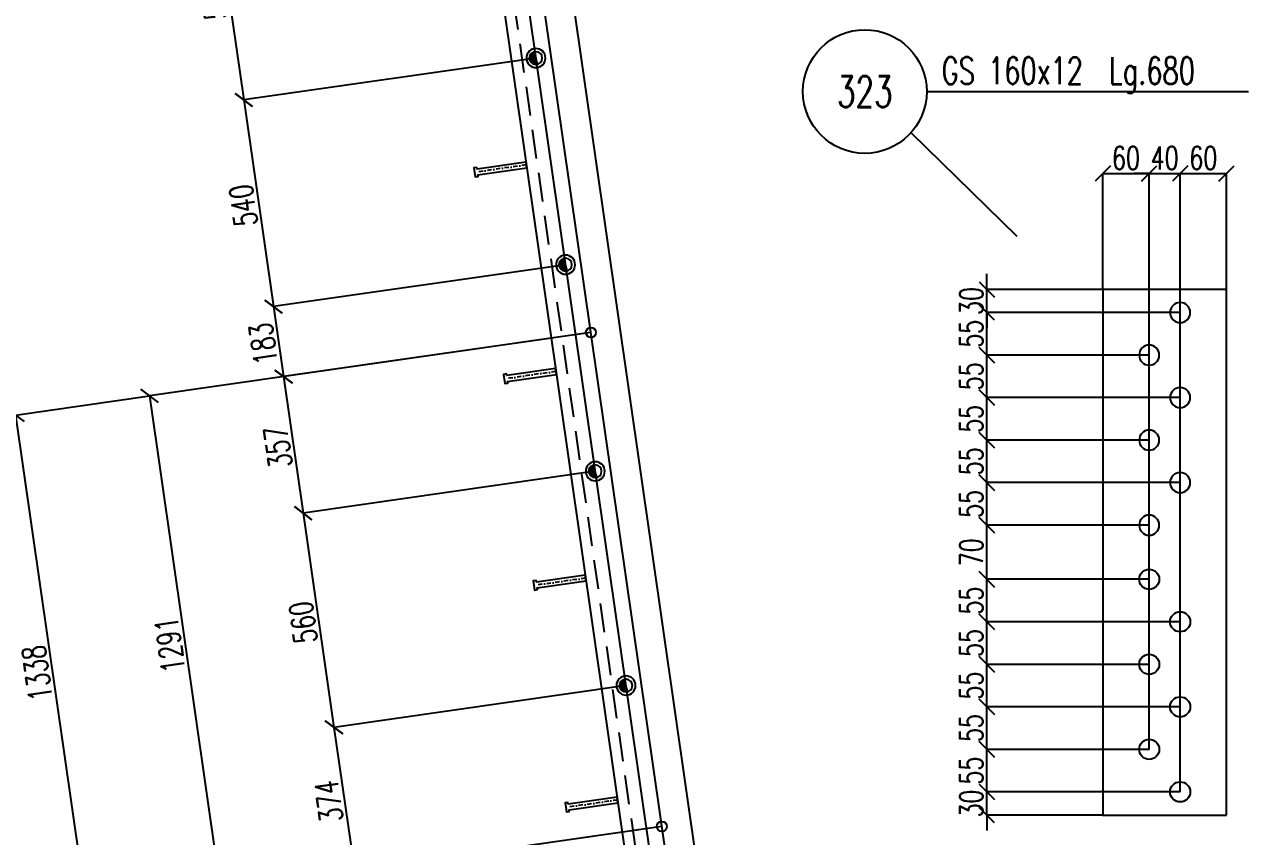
# Model space of a CAD drawing. Extents: x 142141 to 158361, y -119247 to -107767.
# Drawn here: x 151785 to 154950, y -113965 to -111864 of the extents above; entities that cross this region are included whole.
import ezdxf
from ezdxf.enums import TextEntityAlignment as Align

# ---------------------------------------------------------------- set-up
doc = ezdxf.new("R2010")
doc.units = 0
doc.header["$LTSCALE"] = 150
doc.header["$MEASUREMENT"] = 0
doc.linetypes.add('DASHDOT', pattern=[1, 0.5, -0.25, 0, -0.25])
doc.linetypes.add('DASHED', pattern=[0.75, 0.5, -0.25])
doc.layers.get('0').update_dxf_attribs({"linetype": 'CONTINUOUS'})
for name, color, linetype in [('ASSI', 6, 'CONTINUOUS'), ('BOLLINI_1', 7, 'CONTINUOUS'), ('Echelon', 3, 'CONTINUOUS'), ('FORI', 2, 'CONTINUOUS'), ('LINEA_ANG', 2, 'CONTINUOUS'), ('LINEE_PIASTRE', 2, 'CONTINUOUS'), ('LS', 7, 'CONTINUOUS'), ('MZ', 6, 'DASHDOT'), ('PIASTRE', 5, 'CONTINUOUS'), ('QT_MPR', 7, 'CONTINUOUS'), ('QT_MSP', 7, 'CONTINUOUS'), ('TRAT-Y', 7, 'DASHED')]:
    doc.layers.add(name, color=color, linetype=linetype)
doc.styles.add('QUOTE', font='ROMANS8.SHX', dxfattribs={"width": 0.7})
doc.styles.add('RQL', font='ROMANS8.SHX', dxfattribs={"width": 0.7})
doc.styles.add('RS', font='ROMANS8.shx', dxfattribs={"width": 0.7})
doc.styles.get("Standard").update_dxf_attribs({"font": 'ROMANS8.SHX', "width": 0.7})
doc.dimstyles.new('TRATTO', dxfattribs={"dimscale": 0, "dimtxt": 60, "dimasz": 40, "dimexe": 0, "dimexo": 0, "dimgap": 10, "dimtad": 1, "dimrnd": 0.5, "dimdsep": 46, "dimtxsty": 'RS', "dimblk1": 'OBLIQUE', "dimblk2": 'OBLIQUE', "dimsah": 1, "dimcen": 0.09, "dimclrd": 2, "dimclre": 2, "dimclrt": 7, "dimadec": 0, "dimazin": 0, "dimtfac": 1, "dimtix": 1, "dimtmove": 2, "dimatfit": 3, "dimfxl": 1, "dimtolj": 1, "dimtzin": 0, "dimarcsym": 0})

# ---------------------------------------------------------------- blocks, each defined once
blk = doc.blocks.new('16')
blk.add_circle((0, 0), 1)
blk = doc.blocks.new('ASSE98')
blk.add_line((0, 0), (1, 0))
at = {"color": 7, "style": 'QUOTE', "width": 0.5, "flags": 1}
for tag, p in [('TI', (1.38308, 6.82731)), ('DI_S', (1.38308, 6.42178)), ('D_S', (1.38308, 6.02092)), ('E_S', (1.38308, 5.68065)), ('NFORI', (1.36454, 5.29792)), ('ALAR', (1.36349, 4.93246)), ('FAM', (1.3775, 4.54645)), ('ALA', (1.38308, 4.19257)), ('DISP2', (1.38308, 3.84971)), ('DISP1', (1.38308, 3.50686)), ('PINZAF', (1.38308, 3.164)), ('PINZAI', (1.38308, 2.82114)), ('TRP', (1.38308, 2.47829)), ('NP', (1.38308, 2.13543)), ('SV', (1.38308, 1.79257)), ('PESO', (1.38308, 1.44971)), ('QUA', (1.38308, 1.10686)), ('LUN', (1.38308, 0.764)), ('PROF', (1.38308, 0.42114)), ('POS', (1.38308, 0.07829))]:
    blk.add_attdef(tag, p, '', height=0.2, dxfattribs=at)
at = {"color": 7, "flags": 1}
for tag, p in [('LAV1', (3.07431, 6.82847)), ('LAV2', (3.07431, 6.49513)), ('LAV3', (3.07431, 6.1618)), ('LAV4', (3.07431, 5.82847)), ('LAV5', (3.07431, 5.49513)), ('LAV6', (3.07431, 5.1618)), ('LAV7', (3.07431, 4.82847)), ('LAV8', (3.07431, 4.49513)), ('LAV9', (3.07431, 4.1618)), ('LAV10', (3.07431, 3.82847))]:
    blk.add_attdef(tag, p, '', height=0.2, dxfattribs=at)
blk = doc.blocks.new('P20')
at = {"color": 0}
for p, q in [((0, 0.98), (0.02, 1)), ((0, 0.94), (0.06, 1)), ((1, -0.01), (0, 0.99)), ((0, 0.89), (0.1, 0.99)), ((0, 0.85), (0.14, 0.99)), ((0, 0.8), (0.18, 0.98)), ((0, 0.76), (0.22, 0.98)), ((0, 0.71), (0.25, 0.97)), ((0, 0.67), (0.29, 0.96)), ((1, -0.05), (0, 0.95)), ((0, 0.62), (0.32, 0.95)), ((0, 0.58), (0.36, 0.93)), ((0, 0.53), (0.39, 0.92)), ((0, 0.49), (0.42, 0.91)), ((1, -0.09), (0, 0.9)), ((0, 0.44), (0.45, 0.89)), ((0, 0.4), (0.48, 0.88)), ((0.99, -0.13), (0, 0.86)), ((0, 0.35), (0.51, 0.86)), ((0, 0.31), (0.54, 0.84)), ((0, 0.26), (0.56, 0.83)), ((0.99, -0.17), (0, 0.81)), ((0, 0.22), (0.59, 0.81)), ((0, 0.17), (0.61, 0.79)), ((0.98, -0.21), (0, 0.77)), ((0, 0.13), (0.64, 0.77)), ((0, 0.08), (0.66, 0.75)), ((0, 0.04), (0.69, 0.73)), ((0.97, -0.25), (0, 0.72)), ((0, -0.01), (0.71, 0.7)), ((0.96, -0.28), (0, 0.68)), ((0, -0.05), (0.73, 0.68)), ((0, -0.1), (0.75, 0.66)), ((0.95, -0.32), (0, 0.63)), ((0, -0.14), (0.77, 0.63)), ((0, -0.19), (0.79, 0.61)), ((0.94, -0.35), (0, 0.59)), ((0, -0.23), (0.81, 0.58)), ((0, -0.28), (0.83, 0.56)), ((0.92, -0.38), (0, 0.54)), ((0, -0.32), (0.85, 0.53)), ((0.91, -0.41), (0, 0.5)), ((0, -0.36), (0.87, 0.5)), ((0, -0.41), (0.88, 0.47)), ((0.9, -0.44), (0, 0.45)), ((0, -0.45), (0.9, 0.44)), ((0.88, -0.47), (0, 0.41)), ((0, -0.5), (0.91, 0.41)), ((0, -0.54), (0.92, 0.38)), ((0.87, -0.5), (0, 0.36)), ((0, -0.59), (0.94, 0.35)), ((0.85, -0.53), (0, 0.32)), ((0, -0.63), (0.95, 0.31)), ((0, -0.68), (0.96, 0.28)), ((0.83, -0.56), (0, 0.27)), ((0, -0.72), (0.97, 0.25)), ((0.81, -0.58), (0, 0.23)), ((0, -0.77), (0.98, 0.21)), ((0.79, -0.61), (0, 0.18)), ((0, -0.81), (0.99, 0.17)), ((0.77, -0.63), (0, 0.14)), ((0, -0.86), (0.99, 0.13)), ((0.75, -0.66), (0, 0.09)), ((0, -0.9), (1, 0.09)), ((0.73, -0.68), (0, 0.05)), ((0, -0.95), (1, 0.05)), ((0.71, -0.7), (0, 0.01)), ((0, -0.99), (1, 0.01)), ((1, 0.04), (0.04, 1)), ((1, 0.09), (0.09, 1)), ((0.99, 0.14), (0.14, 0.99)), ((0.98, 0.19), (0.19, 0.98)), ((0.97, 0.25), (0.25, 0.97)), ((0.95, 0.31), (0.31, 0.95)), ((0.92, 0.38), (0.38, 0.92)), ((0.88, 0.47), (0.47, 0.88)), ((0.81, 0.59), (0.59, 0.81)), ((0.69, -0.73), (0, -0.04)), ((0.66, -0.75), (0, -0.08)), ((0.64, -0.77), (0, -0.13)), ((0.61, -0.79), (0, -0.17)), ((0.59, -0.81), (0, -0.22)), ((0.56, -0.83), (0, -0.26)), ((0.54, -0.84), (0, -0.31)), ((0.51, -0.86), (0, -0.35)), ((0.48, -0.88), (0, -0.4)), ((0.45, -0.89), (0, -0.44)), ((0.42, -0.91), (0, -0.49)), ((0.39, -0.92), (0, -0.53)), ((0.36, -0.93), (0, -0.58)), ((0.32, -0.95), (0, -0.62)), ((0.29, -0.96), (0, -0.67)), ((0.25, -0.97), (0, -0.71)), ((0.22, -0.98), (0, -0.76)), ((0.18, -0.98), (0, -0.8)), ((0.14, -0.99), (0, -0.85)), ((0.1, -0.99), (0, -0.89)), ((0.04, -1), (1, -0.04)), ((0.09, -1), (1, -0.09)), ((0.14, -0.99), (0.99, -0.14)), ((0.19, -0.98), (0.98, -0.19)), ((0.25, -0.97), (0.97, -0.25)), ((0.31, -0.95), (0.95, -0.31)), ((0.38, -0.92), (0.92, -0.38)), ((0.47, -0.88), (0.88, -0.47)), ((0.59, -0.81), (0.81, -0.59))]:
    blk.add_line(p, q, dxfattribs=at)
for radius in [1.5, 1]:
    blk.add_circle((0, 0), radius)
blk = doc.blocks.new('A$C6E393FD9')
at = {"layer": 'Echelon'}
blk.add_lwpolyline([(2.5, 0), (0, 19.8), (168.6, 41.4), (167.9, 47.2), (177.8, 48.5), (181.8, 17.1), (171.9, 15.8), (171.2, 21.6), (2.5, 0)], close=True, dxfattribs=at)
at = {"layer": 'MZ', "ltscale": 0.2}
blk.add_line((1.3, 9.9), (179.8, 32.8), dxfattribs=at)
blk = doc.blocks.new('_OBLIQUE')
at = {"color": 0, "linetype": 'ByBlock'}
blk.add_line((-0.5, -0.5), (0.5, 0.5), dxfattribs=at)
blk = doc.blocks.new('*D22')
at = {"layer": 'QT_MPR', "color": 2, "lineweight": -2, "transparency": 16777216}
for p, q in [((150274, -113087.9), (151761.8, -112874.4)), ((151761.8, -112874.4), (151951.8, -114198.8)), ((150503.7, -114406.6), (151951.8, -114198.8))]:
    blk.add_line(p, q, dxfattribs=at)
at = {"layer": 'QT_MPR', "color": 2, "lineweight": -2, "transparency": 16777216, "xscale": 40, "yscale": 40, "zscale": 40}
for p, rotation in [((151761.8, -112874.4), 98.16613930235435), ((151951.8, -114198.8), 278.1661393023543)]:
    blk.add_blockref('_OBLIQUE', p, dxfattribs=dict(at, rotation=rotation))
at = {"layer": 'QT_MPR', "color": 7, "transparency": 16777216, "insert": (151817.2, -113542.3), "char_height": 60, "attachment_point": 5, "rotation": 98.1661, "style": 'RS'}
blk.add_mtext('\\A1;1338', dxfattribs=at)
blk = doc.blocks.new('*D69')
at = {"layer": 'QT_MPR', "color": 2, "lineweight": -2, "transparency": 16777216}
for p, q in [((153249.5, -112660.9), (152108.2, -112824.7)), ((152108.2, -112824.7), (152291.6, -114102.5)), ((153432.9, -113938.7), (152291.6, -114102.5))]:
    blk.add_line(p, q, dxfattribs=at)
at = {"layer": 'QT_MPR', "color": 2, "lineweight": -2, "transparency": 16777216, "xscale": 40, "yscale": 40, "zscale": 40}
for p, rotation in [((152108.2, -112824.7), 98.1661393023486), ((152291.6, -114102.5), 278.1661393023486)]:
    blk.add_blockref('_OBLIQUE', p, dxfattribs=dict(at, rotation=rotation))
at = {"layer": 'QT_MPR', "color": 7, "transparency": 16777216, "insert": (152160.3, -113469.3), "char_height": 60, "attachment_point": 5, "rotation": 98.1661, "style": 'RS'}
blk.add_mtext('\\A1;1291', dxfattribs=at)
blk = doc.blocks.new('*D70')
at = {"layer": 'QT_MPR', "color": 2, "lineweight": -2, "transparency": 16777216}
for p, q in [((153432.9, -113938.7), (152291.6, -114102.5)), ((153400, -113991), (152298.3, -114149.1)), ((152291.6, -114102.5), (152298.3, -114149.1))]:
    blk.add_line(p, q, dxfattribs=at)
at = {"layer": 'QT_MPR', "color": 2, "lineweight": -2, "transparency": 16777216, "xscale": 40, "yscale": 40, "zscale": 40}
for p, rotation in [((152291.6, -114102.5), 98.1661393023486), ((152298.3, -114149.1), 278.1661393023486)]:
    blk.add_blockref('_OBLIQUE', p, dxfattribs=dict(at, rotation=rotation))
at = {"layer": 'QT_MPR', "color": 7, "transparency": 16777216, "insert": (152241.2, -114105.4), "char_height": 60, "attachment_point": 5, "rotation": 98.1661, "style": 'RS'}
blk.add_mtext('\\A1;47', dxfattribs=at)
blk = doc.blocks.new('*D86')
at = {"layer": 'QT_MSP', "color": 2, "lineweight": -2, "transparency": 16777216}
for p, q in [((153030.5, -111416.3), (152275.3, -111524.7)), ((152275.3, -111524.7), (152352, -112059.2)), ((153107.2, -111950.9), (152352, -112059.2))]:
    blk.add_line(p, q, dxfattribs=at)
at = {"layer": 'QT_MSP', "color": 2, "lineweight": -2, "transparency": 16777216, "xscale": 40, "yscale": 40, "zscale": 40}
for p, rotation in [((152275.3, -111524.7), 98.1661393023486), ((152352, -112059.2), 278.1661393023486)]:
    blk.add_blockref('_OBLIQUE', p, dxfattribs=dict(at, rotation=rotation))
at = {"layer": 'QT_MSP', "color": 7, "transparency": 16777216, "insert": (152274, -111797.7), "char_height": 60, "attachment_point": 5, "rotation": 98.1661, "style": 'RS'}
blk.add_mtext('\\A1;540', dxfattribs=at)
blk = doc.blocks.new('*D87')
at = {"layer": 'QT_MSP', "color": 2, "lineweight": -2, "transparency": 16777216}
for p, q in [((153107.2, -111950.9), (152352, -112059.2)), ((152352, -112059.2), (152428.7, -112593.8)), ((153183.9, -112485.4), (152428.7, -112593.8))]:
    blk.add_line(p, q, dxfattribs=at)
at = {"layer": 'QT_MSP', "color": 2, "lineweight": -2, "transparency": 16777216, "xscale": 40, "yscale": 40, "zscale": 40}
for p, rotation in [((152352, -112059.2), 98.1661393023486), ((152428.7, -112593.8), 278.1661393023486)]:
    blk.add_blockref('_OBLIQUE', p, dxfattribs=dict(at, rotation=rotation))
at = {"layer": 'QT_MSP', "color": 7, "transparency": 16777216, "insert": (152350.7, -112332.2), "char_height": 60, "attachment_point": 5, "rotation": 98.1661, "style": 'RS'}
blk.add_mtext('\\A1;540', dxfattribs=at)
blk = doc.blocks.new('*D88')
at = {"layer": 'QT_MSP', "color": 2, "lineweight": -2, "transparency": 16777216}
for p, q in [((153183.9, -112485.4), (152428.7, -112593.8)), ((152428.7, -112593.8), (152454.7, -112775)), ((153249.5, -112660.9), (152454.7, -112775))]:
    blk.add_line(p, q, dxfattribs=at)
at = {"layer": 'QT_MSP', "color": 2, "lineweight": -2, "transparency": 16777216, "xscale": 40, "yscale": 40, "zscale": 40}
for p, rotation in [((152428.7, -112593.8), 98.1661393023486), ((152454.7, -112775), 278.1661393023486)]:
    blk.add_blockref('_OBLIQUE', p, dxfattribs=dict(at, rotation=rotation))
at = {"layer": 'QT_MSP', "color": 7, "transparency": 16777216, "insert": (152402.1, -112690.1), "char_height": 60, "attachment_point": 5, "rotation": 98.1661, "style": 'RS'}
blk.add_mtext('\\A1;183', dxfattribs=at)
blk = doc.blocks.new('*D89')
at = {"layer": 'QT_MSP', "color": 2, "lineweight": -2, "transparency": 16777216}
for p, q in [((153249.5, -112660.9), (152454.7, -112775)), ((152454.7, -112775), (152505.4, -113128.3)), ((153260.6, -113019.9), (152505.4, -113128.3))]:
    blk.add_line(p, q, dxfattribs=at)
at = {"layer": 'QT_MSP', "color": 2, "lineweight": -2, "transparency": 16777216, "xscale": 40, "yscale": 40, "zscale": 40}
for p, rotation in [((152454.7, -112775), 98.1661393023486), ((152505.4, -113128.3), 278.1661393023486)]:
    blk.add_blockref('_OBLIQUE', p, dxfattribs=dict(at, rotation=rotation))
at = {"layer": 'QT_MSP', "color": 7, "transparency": 16777216, "insert": (152440.4, -112957.3), "char_height": 60, "attachment_point": 5, "rotation": 98.1661, "style": 'RS'}
blk.add_mtext('\\A1;357', dxfattribs=at)
blk = doc.blocks.new('*D90')
at = {"layer": 'QT_MSP', "color": 2, "lineweight": -2, "transparency": 16777216}
for p, q in [((153260.6, -113019.9), (152505.4, -113128.3)), ((152505.4, -113128.3), (152584.9, -113682.6)), ((153340.2, -113574.2), (152584.9, -113682.6))]:
    blk.add_line(p, q, dxfattribs=at)
at = {"layer": 'QT_MSP', "color": 2, "lineweight": -2, "transparency": 16777216, "xscale": 40, "yscale": 40, "zscale": 40}
for p, rotation in [((152505.4, -113128.3), 98.1661393023486), ((152584.9, -113682.6), 278.1661393023486)]:
    blk.add_blockref('_OBLIQUE', p, dxfattribs=dict(at, rotation=rotation))
at = {"layer": 'QT_MSP', "color": 7, "transparency": 16777216, "insert": (152505.6, -113411.1), "char_height": 60, "attachment_point": 5, "rotation": 98.1661, "style": 'RS'}
blk.add_mtext('\\A1;560', dxfattribs=at)
blk = doc.blocks.new('*D91')
at = {"layer": 'QT_MSP', "color": 2, "lineweight": -2, "transparency": 16777216}
for p, q in [((153340.2, -113574.2), (152584.9, -113682.6)), ((152584.9, -113682.6), (152638, -114052.8)), ((153432.9, -113938.7), (152638, -114052.8))]:
    blk.add_line(p, q, dxfattribs=at)
at = {"layer": 'QT_MSP', "color": 2, "lineweight": -2, "transparency": 16777216, "xscale": 40, "yscale": 40, "zscale": 40}
for p, rotation in [((152584.9, -113682.6), 98.1661393023486), ((152638, -114052.8), 278.1661393023486)]:
    blk.add_blockref('_OBLIQUE', p, dxfattribs=dict(at, rotation=rotation))
at = {"layer": 'QT_MSP', "color": 7, "transparency": 16777216, "insert": (152571.9, -113873.4), "char_height": 60, "attachment_point": 5, "rotation": 98.1661, "style": 'RS'}
blk.add_mtext('\\A1;374', dxfattribs=at)
blk = doc.blocks.new('MRKR_98')
blk.add_point((0, 0))
at = {"color": 7, "style": 'QUOTE', "width": 0.5, "flags": 1}
for tag, p in [('TI', (3.7, 6.8)), ('NFORI', (3.7, 5.3)), ('AUX2', (3.7, 4.9)), ('FAM', (3.7, 4.5)), ('AUX1', (3.7, 4.2)), ('COMMESSA', (3.7, 3.8)), ('SPESSORE', (3.7, 2.5)), ('SV', (3.7, 1.8)), ('QUA', (3.7, 1.1)), ('DI_S', (3.7, 6.4)), ('D_S', (3.7, 6)), ('E_S', (3.7, 5.7)), ('MD', (3.7, 3.5)), ('MP', (3.7, 3.2)), ('LARGHEZZA', (3.7, 2.8)), ('NP', (3.7, 2.1)), ('PESO', (3.7, 1.4)), ('LUN', (3.7, 0.8)), ('PROF', (3.7, 0.4)), ('POS', (3.7, 0.1))]:
    blk.add_attdef(tag, p, '', height=0.2, dxfattribs=at)
at = {"color": 7, "flags": 1}
for tag, p in [('LAV1', (5.3, 6.9)), ('LAV2', (5.3, 6.5)), ('LAV3', (5.3, 6.2)), ('LAV4', (5.3, 5.9)), ('LAV5', (5.3, 5.5)), ('LAV6', (5.3, 5.2)), ('LAV7', (5.3, 4.9)), ('LAV8', (5.3, 4.5)), ('LAV9', (5.3, 4.2)), ('LAV10', (5.3, 3.9))]:
    blk.add_attdef(tag, p, '', height=0.2, dxfattribs=at)
blk = doc.blocks.new('*D131')
at = {"layer": 'LS', "color": 2, "lineweight": -2, "transparency": 16777216}
for p, q in [((154273.2, -113849.4), (154273.2, -113809.4)), ((154773.2, -113849.4), (154273.2, -113849.4)), ((154273.2, -113909.4), (154273.2, -113849.4)), ((154573.2, -113909.4), (154273.2, -113909.4)), ((154273.2, -113909.4), (154273.2, -113949.4))]:
    blk.add_line(p, q, dxfattribs=at)
at = {"layer": 'LS', "color": 2, "lineweight": -2, "transparency": 16777216, "xscale": 40, "yscale": 40, "zscale": 40}
for p, rotation in [((154273.2, -113849.4), 270), ((154273.2, -113909.4), 90)]:
    blk.add_blockref('_OBLIQUE', p, dxfattribs=dict(at, rotation=rotation))
at = {"layer": 'LS', "color": 7, "transparency": 16777216, "insert": (154233.2, -113879.4), "char_height": 60, "attachment_point": 5, "rotation": 90, "style": 'RS'}
blk.add_mtext('\\A1;30', dxfattribs=at)
blk = doc.blocks.new('*D132')
at = {"layer": 'LS', "color": 2, "lineweight": -2, "transparency": 16777216}
for p, q in [((154693.2, -113739.4), (154273.2, -113739.4)), ((154273.2, -113849.4), (154273.2, -113739.4)), ((154773.2, -113849.4), (154273.2, -113849.4))]:
    blk.add_line(p, q, dxfattribs=at)
at = {"layer": 'LS', "color": 2, "lineweight": -2, "transparency": 16777216, "xscale": 40, "yscale": 40, "zscale": 40}
for p, rotation in [((154273.2, -113739.4), 90), ((154273.2, -113849.4), 270)]:
    blk.add_blockref('_OBLIQUE', p, dxfattribs=dict(at, rotation=rotation))
at = {"layer": 'LS', "color": 7, "transparency": 16777216, "insert": (154233.2, -113794.4), "char_height": 60, "attachment_point": 5, "rotation": 90, "style": 'RS'}
blk.add_mtext('\\A1;55', dxfattribs=at)
blk = doc.blocks.new('*D133')
at = {"layer": 'LS', "color": 2, "lineweight": -2, "transparency": 16777216}
for p, q in [((154773.2, -113629.4), (154273.2, -113629.4)), ((154273.2, -113739.4), (154273.2, -113629.4)), ((154693.2, -113739.4), (154273.2, -113739.4))]:
    blk.add_line(p, q, dxfattribs=at)
at = {"layer": 'LS', "color": 2, "lineweight": -2, "transparency": 16777216, "xscale": 40, "yscale": 40, "zscale": 40}
for p, rotation in [((154273.2, -113629.4), 90), ((154273.2, -113739.4), 270)]:
    blk.add_blockref('_OBLIQUE', p, dxfattribs=dict(at, rotation=rotation))
at = {"layer": 'LS', "color": 7, "transparency": 16777216, "insert": (154233.2, -113684.4), "char_height": 60, "attachment_point": 5, "rotation": 90, "style": 'RS'}
blk.add_mtext('\\A1;55', dxfattribs=at)
blk = doc.blocks.new('*D134')
at = {"layer": 'LS', "color": 2, "lineweight": -2, "transparency": 16777216}
for p, q in [((154693.2, -113519.4), (154273.2, -113519.4)), ((154273.2, -113629.4), (154273.2, -113519.4)), ((154773.2, -113629.4), (154273.2, -113629.4))]:
    blk.add_line(p, q, dxfattribs=at)
at = {"layer": 'LS', "color": 2, "lineweight": -2, "transparency": 16777216, "xscale": 40, "yscale": 40, "zscale": 40}
for p, rotation in [((154273.2, -113519.4), 90), ((154273.2, -113629.4), 270)]:
    blk.add_blockref('_OBLIQUE', p, dxfattribs=dict(at, rotation=rotation))
at = {"layer": 'LS', "color": 7, "transparency": 16777216, "insert": (154233.2, -113574.4), "char_height": 60, "attachment_point": 5, "rotation": 90, "style": 'RS'}
blk.add_mtext('\\A1;55', dxfattribs=at)
blk = doc.blocks.new('*D135')
at = {"layer": 'LS', "color": 2, "lineweight": -2, "transparency": 16777216}
for p, q in [((154773.2, -113409.4), (154273.2, -113409.4)), ((154273.2, -113519.4), (154273.2, -113409.4)), ((154693.2, -113519.4), (154273.2, -113519.4))]:
    blk.add_line(p, q, dxfattribs=at)
at = {"layer": 'LS', "color": 2, "lineweight": -2, "transparency": 16777216, "xscale": 40, "yscale": 40, "zscale": 40}
for p, rotation in [((154273.2, -113409.4), 90), ((154273.2, -113519.4), 270)]:
    blk.add_blockref('_OBLIQUE', p, dxfattribs=dict(at, rotation=rotation))
at = {"layer": 'LS', "color": 7, "transparency": 16777216, "insert": (154233.2, -113464.4), "char_height": 60, "attachment_point": 5, "rotation": 90, "style": 'RS'}
blk.add_mtext('\\A1;55', dxfattribs=at)
blk = doc.blocks.new('*D136')
at = {"layer": 'LS', "color": 2, "lineweight": -2, "transparency": 16777216}
for p, q in [((154693.2, -113299.4), (154273.2, -113299.4)), ((154273.2, -113409.4), (154273.2, -113299.4)), ((154773.2, -113409.4), (154273.2, -113409.4))]:
    blk.add_line(p, q, dxfattribs=at)
at = {"layer": 'LS', "color": 2, "lineweight": -2, "transparency": 16777216, "xscale": 40, "yscale": 40, "zscale": 40}
for p, rotation in [((154273.2, -113299.4), 90), ((154273.2, -113409.4), 270)]:
    blk.add_blockref('_OBLIQUE', p, dxfattribs=dict(at, rotation=rotation))
at = {"layer": 'LS', "color": 7, "transparency": 16777216, "insert": (154233.2, -113354.4), "char_height": 60, "attachment_point": 5, "rotation": 90, "style": 'RS'}
blk.add_mtext('\\A1;55', dxfattribs=at)
blk = doc.blocks.new('*D137')
at = {"layer": 'LS', "color": 2, "lineweight": -2, "transparency": 16777216}
for p, q in [((154693.2, -113159.3), (154273.2, -113159.3)), ((154273.2, -113299.4), (154273.2, -113159.3)), ((154693.2, -113299.4), (154273.2, -113299.4))]:
    blk.add_line(p, q, dxfattribs=at)
at = {"layer": 'LS', "color": 2, "lineweight": -2, "transparency": 16777216, "xscale": 40, "yscale": 40, "zscale": 40}
for p, rotation in [((154273.2, -113159.3), 90), ((154273.2, -113299.4), 270)]:
    blk.add_blockref('_OBLIQUE', p, dxfattribs=dict(at, rotation=rotation))
at = {"layer": 'LS', "color": 7, "transparency": 16777216, "insert": (154233.2, -113229.4), "char_height": 60, "attachment_point": 5, "rotation": 90, "style": 'RS'}
blk.add_mtext('\\A1;70', dxfattribs=at)
blk = doc.blocks.new('*D138')
at = {"layer": 'LS', "color": 2, "lineweight": -2, "transparency": 16777216}
for p, q in [((154773.2, -113049.3), (154273.2, -113049.3)), ((154273.2, -113159.3), (154273.2, -113049.3)), ((154693.2, -113159.3), (154273.2, -113159.3))]:
    blk.add_line(p, q, dxfattribs=at)
at = {"layer": 'LS', "color": 2, "lineweight": -2, "transparency": 16777216, "xscale": 40, "yscale": 40, "zscale": 40}
for p, rotation in [((154273.2, -113049.3), 90), ((154273.2, -113159.3), 270)]:
    blk.add_blockref('_OBLIQUE', p, dxfattribs=dict(at, rotation=rotation))
at = {"layer": 'LS', "color": 7, "transparency": 16777216, "insert": (154233.2, -113104.3), "char_height": 60, "attachment_point": 5, "rotation": 90, "style": 'RS'}
blk.add_mtext('\\A1;55', dxfattribs=at)
blk = doc.blocks.new('*D139')
at = {"layer": 'LS', "color": 2, "lineweight": -2, "transparency": 16777216}
for p, q in [((154693.2, -112939.3), (154273.2, -112939.3)), ((154273.2, -113049.3), (154273.2, -112939.3)), ((154773.2, -113049.3), (154273.2, -113049.3))]:
    blk.add_line(p, q, dxfattribs=at)
at = {"layer": 'LS', "color": 2, "lineweight": -2, "transparency": 16777216, "xscale": 40, "yscale": 40, "zscale": 40}
for p, rotation in [((154273.2, -112939.3), 90), ((154273.2, -113049.3), 270)]:
    blk.add_blockref('_OBLIQUE', p, dxfattribs=dict(at, rotation=rotation))
at = {"layer": 'LS', "color": 7, "transparency": 16777216, "insert": (154233.2, -112994.3), "char_height": 60, "attachment_point": 5, "rotation": 90, "style": 'RS'}
blk.add_mtext('\\A1;55', dxfattribs=at)
blk = doc.blocks.new('*D140')
at = {"layer": 'LS', "color": 2, "lineweight": -2, "transparency": 16777216}
for p, q in [((154773.2, -112829.3), (154273.2, -112829.3)), ((154273.2, -112939.3), (154273.2, -112829.3)), ((154693.2, -112939.3), (154273.2, -112939.3))]:
    blk.add_line(p, q, dxfattribs=at)
at = {"layer": 'LS', "color": 2, "lineweight": -2, "transparency": 16777216, "xscale": 40, "yscale": 40, "zscale": 40}
for p, rotation in [((154273.2, -112829.3), 90), ((154273.2, -112939.3), 270)]:
    blk.add_blockref('_OBLIQUE', p, dxfattribs=dict(at, rotation=rotation))
at = {"layer": 'LS', "color": 7, "transparency": 16777216, "insert": (154233.2, -112884.3), "char_height": 60, "attachment_point": 5, "rotation": 90, "style": 'RS'}
blk.add_mtext('\\A1;55', dxfattribs=at)
blk = doc.blocks.new('*D141')
at = {"layer": 'LS', "color": 2, "lineweight": -2, "transparency": 16777216}
for p, q in [((154693.2, -112719.3), (154273.2, -112719.3)), ((154273.2, -112829.3), (154273.2, -112719.3)), ((154773.2, -112829.3), (154273.2, -112829.3))]:
    blk.add_line(p, q, dxfattribs=at)
at = {"layer": 'LS', "color": 2, "lineweight": -2, "transparency": 16777216, "xscale": 40, "yscale": 40, "zscale": 40}
for p, rotation in [((154273.2, -112719.3), 90), ((154273.2, -112829.3), 270)]:
    blk.add_blockref('_OBLIQUE', p, dxfattribs=dict(at, rotation=rotation))
at = {"layer": 'LS', "color": 7, "transparency": 16777216, "insert": (154233.2, -112774.3), "char_height": 60, "attachment_point": 5, "rotation": 90, "style": 'RS'}
blk.add_mtext('\\A1;55', dxfattribs=at)
blk = doc.blocks.new('*D142')
at = {"layer": 'LS', "color": 2, "lineweight": -2, "transparency": 16777216}
for p, q in [((154773.2, -112609.3), (154273.2, -112609.3)), ((154273.2, -112719.3), (154273.2, -112609.3)), ((154693.2, -112719.3), (154273.2, -112719.3))]:
    blk.add_line(p, q, dxfattribs=at)
at = {"layer": 'LS', "color": 2, "lineweight": -2, "transparency": 16777216, "xscale": 40, "yscale": 40, "zscale": 40}
for p, rotation in [((154273.2, -112609.3), 90), ((154273.2, -112719.3), 270)]:
    blk.add_blockref('_OBLIQUE', p, dxfattribs=dict(at, rotation=rotation))
at = {"layer": 'LS', "color": 7, "transparency": 16777216, "insert": (154233.2, -112664.3), "char_height": 60, "attachment_point": 5, "rotation": 90, "style": 'RS'}
blk.add_mtext('\\A1;55', dxfattribs=at)
blk = doc.blocks.new('*D143')
at = {"layer": 'LS', "color": 2, "lineweight": -2, "transparency": 16777216}
for p, q in [((154273.2, -112549.4), (154273.2, -112509.4)), ((154573.2, -112549.4), (154273.2, -112549.4)), ((154273.2, -112609.3), (154273.2, -112549.4)), ((154773.2, -112609.3), (154273.2, -112609.3)), ((154273.2, -112609.3), (154273.2, -112649.3))]:
    blk.add_line(p, q, dxfattribs=at)
at = {"layer": 'LS', "color": 2, "lineweight": -2, "transparency": 16777216, "xscale": 40, "yscale": 40, "zscale": 40}
for p, rotation in [((154273.2, -112549.4), 270), ((154273.2, -112609.3), 90)]:
    blk.add_blockref('_OBLIQUE', p, dxfattribs=dict(at, rotation=rotation))
at = {"layer": 'LS', "color": 7, "transparency": 16777216, "insert": (154233.2, -112579.4), "char_height": 60, "attachment_point": 5, "rotation": 90, "style": 'RS'}
blk.add_mtext('\\A1;30', dxfattribs=at)
blk = doc.blocks.new('*D144')
at = {"layer": 'LS', "color": 2, "lineweight": -2, "transparency": 16777216}
for p, q in [((154573.2, -112549.4), (154573.2, -112249.4)), ((154573.2, -112249.4), (154693.2, -112249.4)), ((154693.2, -113739.4), (154693.2, -112249.4))]:
    blk.add_line(p, q, dxfattribs=at)
at = {"layer": 'LS', "color": 2, "lineweight": -2, "transparency": 16777216, "xscale": 40, "yscale": 40, "zscale": 40, "rotation": 180.0000000000001}
blk.add_blockref('_OBLIQUE', (154573.2, -112249.4), dxfattribs=at)
at = {"layer": 'LS', "color": 2, "lineweight": -2, "transparency": 16777216, "xscale": 40, "yscale": 40, "zscale": 40}
blk.add_blockref('_OBLIQUE', (154693.2, -112249.4), dxfattribs=at)
at = {"layer": 'LS', "color": 7, "transparency": 16777216, "insert": (154633.2, -112209.4), "char_height": 60, "attachment_point": 5, "style": 'RS'}
blk.add_mtext('\\A1;60', dxfattribs=at)
blk = doc.blocks.new('*D145')
at = {"layer": 'LS', "color": 2, "lineweight": -2, "transparency": 16777216}
for p, q in [((154693.2, -112249.4), (154653.2, -112249.4)), ((154693.2, -113739.4), (154693.2, -112249.4)), ((154693.2, -112249.4), (154773.2, -112249.4)), ((154773.2, -113849.4), (154773.2, -112249.4)), ((154773.2, -112249.4), (154813.2, -112249.4))]:
    blk.add_line(p, q, dxfattribs=at)
at = {"layer": 'LS', "color": 2, "lineweight": -2, "transparency": 16777216, "xscale": 40, "yscale": 40, "zscale": 40}
blk.add_blockref('_OBLIQUE', (154693.2, -112249.4), dxfattribs=at)
at = {"layer": 'LS', "color": 2, "lineweight": -2, "transparency": 16777216, "xscale": 40, "yscale": 40, "zscale": 40, "rotation": 180.0000000000001}
blk.add_blockref('_OBLIQUE', (154773.2, -112249.4), dxfattribs=at)
at = {"layer": 'LS', "color": 7, "transparency": 16777216, "insert": (154733.2, -112209.4), "char_height": 60, "attachment_point": 5, "style": 'RS'}
blk.add_mtext('\\A1;40', dxfattribs=at)
blk = doc.blocks.new('*D146')
at = {"layer": 'LS', "color": 2, "lineweight": -2, "transparency": 16777216}
for p, q in [((154773.2, -113849.4), (154773.2, -112249.4)), ((154773.2, -112249.4), (154893.2, -112249.4)), ((154893.2, -112549.4), (154893.2, -112249.4))]:
    blk.add_line(p, q, dxfattribs=at)
at = {"layer": 'LS', "color": 2, "lineweight": -2, "transparency": 16777216, "xscale": 40, "yscale": 40, "zscale": 40, "rotation": 180.0000000000001}
blk.add_blockref('_OBLIQUE', (154773.2, -112249.4), dxfattribs=at)
at = {"layer": 'LS', "color": 2, "lineweight": -2, "transparency": 16777216, "xscale": 40, "yscale": 40, "zscale": 40}
blk.add_blockref('_OBLIQUE', (154893.2, -112249.4), dxfattribs=at)
at = {"layer": 'LS', "color": 7, "transparency": 16777216, "insert": (154833.2, -112209.4), "char_height": 60, "attachment_point": 5, "style": 'RS'}
blk.add_mtext('\\A1;60', dxfattribs=at)
blk = doc.blocks.new('xxx')
blk.add_circle((0, 0), 8)
at = {"color": 3, "style": 'RQL', "width": 0.7}
blk.add_attdef('POS', text='', height=4, dxfattribs=at).set_placement((0, 0), align=Align.MIDDLE)
at = {"style": 'RQL', "width": 0.7, "flags": 1}
for tag, p in [('POS1', (-0.39, -5.42)), ('TIPO', (-0.39, -8.66))]:
    blk.add_attdef(tag, p, '', height=2, dxfattribs=at)

msp = doc.modelspace()

# ---------------------------------------------------------------- linework, layer by layer
at = {"layer": 'LINEA_ANG'}
for p, q in [((153912.322, -116744.615), (152672.704, -108106.103)), ((152494.529, -108131.671), (153734.147, -116770.183))]:
    msp.add_line(p, q, dxfattribs=at)
at = {"layer": 'LINEE_PIASTRE'}
for p, q in [((154893.161, -112549.357), (154573.161, -112549.357)), ((154573.161, -112549.357), (154573.161, -113909.357)), ((154893.161, -113909.357), (154893.161, -112549.357)), ((154573.161, -113909.357), (154893.161, -113909.357))]:
    msp.add_line(p, q, dxfattribs=at)
at = {"layer": 'LS', "color": 6}
for p, q in [((153814.772, -116881.468), (152557.88, -108122.58)), ((153854.366, -116875.786), (152597.475, -108116.899)), ((154117.687, -112037.603), (154949.955, -112037.603))]:
    msp.add_line(p, q, dxfattribs=at)
at = {"layer": 'LS', "color": 2}
msp.add_line((151761.775, -112874.398), (152108.226, -112824.683), dxfattribs=at)
at = {"layer": 'LS', "color": 6}
msp.add_lwpolyline([(154351.555, -112412.906), (154077.679, -112144.3)], dxfattribs=at)
at = {"layer": 'TRAT-Y'}
msp.add_line((152522.245, -108127.694), (153761.863, -116766.205), dxfattribs=at)

# ---------------------------------------------------------------- block references
at = {"layer": 'ASSI', "xscale": 8726.999999999998, "rotation": 278.1661393023486}
msp.add_blockref('ASSE98', (152494.529, -108131.671), dxfattribs=at)
at = {"layer": 'BOLLINI_1', "xscale": 20, "yscale": 20, "zscale": 20}
msp.add_blockref('xxx', (153957.687, -112037.603), dxfattribs=at).add_auto_attribs({'POS': '323'})
at = {"layer": 'FORI'}
for name, p, xscale, yscale, zscale, rotation in [('P20', (153107.235, -111950.865), -16.5, 16.5, 16.5, 16.33227860470295), ('P20', (153183.939, -112485.39), -16.5, 16.5, 16.5, 16.33227860470295), ('16', (154773.161, -112609.347), -25.99999999999999, 25.99999999999999, 26, 188.166139299), ('16', (153249.535, -112660.906), 13, 13, 13, 15.98007773470299), ('16', (154693.161, -112719.347), -25.99999999999999, 25.99999999999999, 26, 188.166139299), ('16', (154773.161, -112829.347), -25.99999999999999, 25.99999999999999, 26, 188.166139299), ('16', (154693.161, -112939.347), -25.99999999999999, 25.99999999999999, 26, 188.166139299), ('P20', (153260.643, -113019.915), -16.5, 16.5, 16.5, 16.33227860470295), ('16', (154773.161, -113049.347), -25.99999999999999, 25.99999999999999, 26, 188.166139299), ('16', (154693.161, -113159.347), -25.99999999999999, 25.99999999999999, 26, 188.166139299), ('16', (154693.161, -113299.366), 25.99999999999999, 25.99999999999999, 25.99999999999999, 351.8338606943028), ('16', (154773.161, -113409.366), 25.99999999999999, 25.99999999999999, 25.99999999999999, 351.8338606943028), ('16', (154693.161, -113519.366), 25.99999999999999, 25.99999999999999, 25.99999999999999, 351.8338606943028), ('P20', (153340.187, -113574.236), -16.5, 16.5, 16.5, 16.33227860470295), ('16', (154773.161, -113629.366), 25.99999999999999, 25.99999999999999, 25.99999999999999, 351.8338606943028), ('16', (154693.161, -113739.366), 25.99999999999999, 25.99999999999999, 25.99999999999999, 351.8338606943028), ('16', (154773.161, -113849.366), 25.99999999999999, 25.99999999999999, 25.99999999999999, 351.8338606943028), ('16', (153432.898, -113938.707), 13, 13, 13, 16.33227860470298)]:
    msp.add_blockref(name, p, dxfattribs=dict(at, xscale=xscale, yscale=yscale, zscale=zscale, rotation=rotation))
at = {"layer": 'LS', "xscale": -0.7500000000000001, "yscale": 0.7500000000000001, "zscale": 0.7500000000000001, "rotation": 15.46334860502943}
for p in [(153085.138, -112234.134), (153161.841, -112768.659), (153238.545, -113303.184), (153320.931, -113877.303)]:
    msp.add_blockref('A$C6E393FD9', p, dxfattribs=at)
at = {"layer": 'PIASTRE'}
ref = msp.add_blockref('MRKR_98', (154573.161, -113909.357), dxfattribs=dict(at, xscale=2, yscale=2, zscale=2))
ref.add_attrib('PROF', 'GS 160x12  Lg.680', (154156.441, -112018.696), dxfattribs={"layer": '0', "color": 2, "height": 70, "style": 'QUOTE', "width": 0.7})

# ---------------------------------------------------------------- dimensions: what is measured, and where the dimension line sits
at = {"layer": 'LS'}
for base, p1, p2, text, picture, middle in [((154693.161, -112249.357), (154573.161, -112549.357), (154693.161, -113739.366), '60', '*D144', (154633.161, -112209.357)), ((154773.161, -112249.357), (154693.161, -113739.366), (154773.161, -113849.366), '40', '*D145', (154733.161, -112209.357)), ((154893.161, -112249.357), (154773.161, -113849.366), (154893.161, -112549.357), '60', '*D146', (154833.161, -112209.357))]:
    dim = msp.add_linear_dim(base=base, p1=p1, p2=p2, text=text, dimstyle='TRATTO', override={"dimscale": 1}, dxfattribs=at)
    dim.commit()
    dim.dimension.update_dxf_attribs({"geometry": picture, "text_midpoint": middle})
for base, p1, p2, text, picture, middle in [((154273.161, -112549.357), (154773.161, -112609.347), (154573.161, -112549.357), '30', '*D143', (154233.161, -112579.352)), ((154273.161, -112609.347), (154693.161, -112719.347), (154773.161, -112609.347), '55', '*D142', (154233.161, -112664.347)), ((154273.161, -112719.347), (154773.161, -112829.347), (154693.161, -112719.347), '55', '*D141', (154233.161, -112774.347)), ((154273.161, -112829.347), (154693.161, -112939.347), (154773.161, -112829.347), '55', '*D140', (154233.161, -112884.347)), ((154273.161, -112939.347), (154773.161, -113049.347), (154693.161, -112939.347), '55', '*D139', (154233.161, -112994.347)), ((154273.161, -113049.347), (154693.161, -113159.347), (154773.161, -113049.347), '55', '*D138', (154233.161, -113104.347)), ((154273.161, -113159.347), (154693.161, -113299.366), (154693.161, -113159.347), '70', '*D137', (154233.161, -113229.357)), ((154273.161, -113299.366), (154773.161, -113409.366), (154693.161, -113299.366), '55', '*D136', (154233.161, -113354.366)), ((154273.161, -113409.366), (154693.161, -113519.366), (154773.161, -113409.366), '55', '*D135', (154233.161, -113464.366)), ((154273.161, -113519.366), (154773.161, -113629.366), (154693.161, -113519.366), '55', '*D134', (154233.161, -113574.366)), ((154273.161, -113629.366), (154693.161, -113739.366), (154773.161, -113629.366), '55', '*D133', (154233.161, -113684.366)), ((154273.161, -113739.366), (154773.161, -113849.366), (154693.161, -113739.366), '55', '*D132', (154233.161, -113794.366)), ((154273.161, -113849.366), (154573.161, -113909.357), (154773.161, -113849.366), '30', '*D131', (154233.161, -113879.361))]:
    dim = msp.add_linear_dim(base=base, p1=p1, p2=p2, angle=90, text=text, dimstyle='TRATTO', override={"dimscale": 1}, dxfattribs=at)
    dim.commit()
    dim.dimension.update_dxf_attribs({"geometry": picture, "text_midpoint": middle})
at = {"layer": 'QT_MPR'}
for base, p1, p2, text, picture, middle in [((152291.589, -114102.483), (153249.535, -112660.906), (153432.898, -113938.707), '1291', '*D69', (152160.313, -113469.265)), ((151951.824, -114198.789), (150274.015, -113087.89), (150503.658, -114406.599), '1338', '*D22', (151817.205, -113542.275)), ((152298.275, -114149.073), (153432.898, -113938.707), (153399.989, -113990.978), '47', '*D70', (152241.249, -114105.373))]:
    dim = msp.add_linear_dim(base=base, p1=p1, p2=p2, angle=98.166139, text=text, dimstyle='TRATTO', override={"dimscale": 1}, dxfattribs=at)
    dim.commit()
    dim.dimension.update_dxf_attribs({"geometry": picture, "text_midpoint": middle, "dimtype": 160})
at = {"layer": 'QT_MSP'}
for base, p1, p2, text, picture, middle in [((152351.972, -112059.245), (153030.532, -111416.341), (153107.235, -111950.865), '540', '*D86', (152274.025, -111797.664)), ((152428.676, -112593.77), (153107.235, -111950.865), (153183.939, -112485.39), '540', '*D87', (152350.729, -112332.189)), ((152454.677, -112774.967), (153183.939, -112485.39), (153249.535, -112660.906), '183', '*D88', (152402.082, -112690.05)), ((152505.379, -113128.294), (153249.535, -112660.906), (153260.643, -113019.915), '357', '*D89', (152440.434, -112957.313)), ((152584.924, -113682.616), (153260.643, -113019.915), (153340.187, -113574.236), '560', '*D90', (152505.557, -113411.137)), ((152638.04, -114052.768), (153340.187, -113574.236), (153432.898, -113938.707), '374', '*D91', (152571.888, -113873.374))]:
    dim = msp.add_linear_dim(base=base, p1=p1, p2=p2, angle=98.166139, text=text, dimstyle='TRATTO', override={"dimscale": 1}, dxfattribs=at)
    dim.commit()
    dim.dimension.update_dxf_attribs({"geometry": picture, "text_midpoint": middle, "dimtype": 160})

doc.saveas('drawing.dxf')
